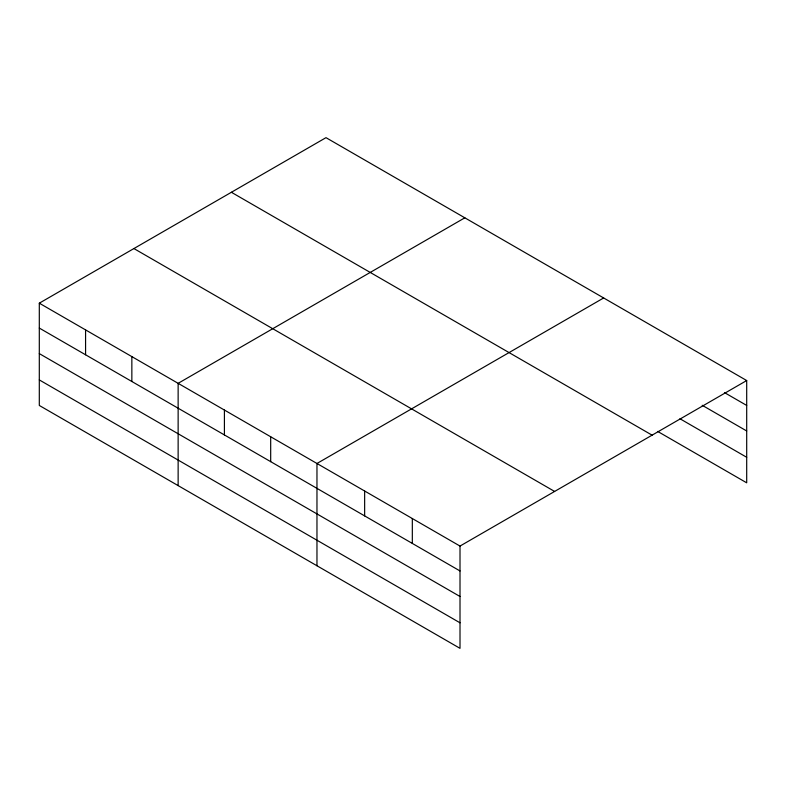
<?xml version="1.0" encoding="UTF-8"?>
<svg xmlns="http://www.w3.org/2000/svg" width="786" height="786" viewBox="0 0 786 786"><rect width="100%" height="100%" fill="white"/><g stroke="black" fill="none" stroke-linecap="round" stroke-linejoin="round"><path stroke-width="1.18" d="M39.3 303.18L460.007 546.064L460.007 648.342L39.3 405.458L39.3 303.18L325.994 137.658L746.7 380.542L746.7 482.82L657.695 431.435M464.831 217.81L178.137 383.332L178.137 485.61M603.658 297.963L316.964 463.485L316.964 565.763M460.007 546.064L746.7 380.542M724.446 392.587L746.7 405.429M702.203 405.281L746.7 430.974M679.949 418.742L746.7 457.285M231.389 192.275L652.095 435.169M133.905 248.553L554.611 491.447M39.3 328.067L460.007 570.95M39.3 353.602L460.007 596.495M39.3 379.913L460.007 622.807M412.326 518.544L412.326 543.431M364.645 491.014L364.645 515.901M270.689 436.77L270.689 461.657M224.413 410.046L224.413 434.933M131.851 356.608L131.851 381.495M85.576 329.894L85.576 354.781"/></g></svg>
